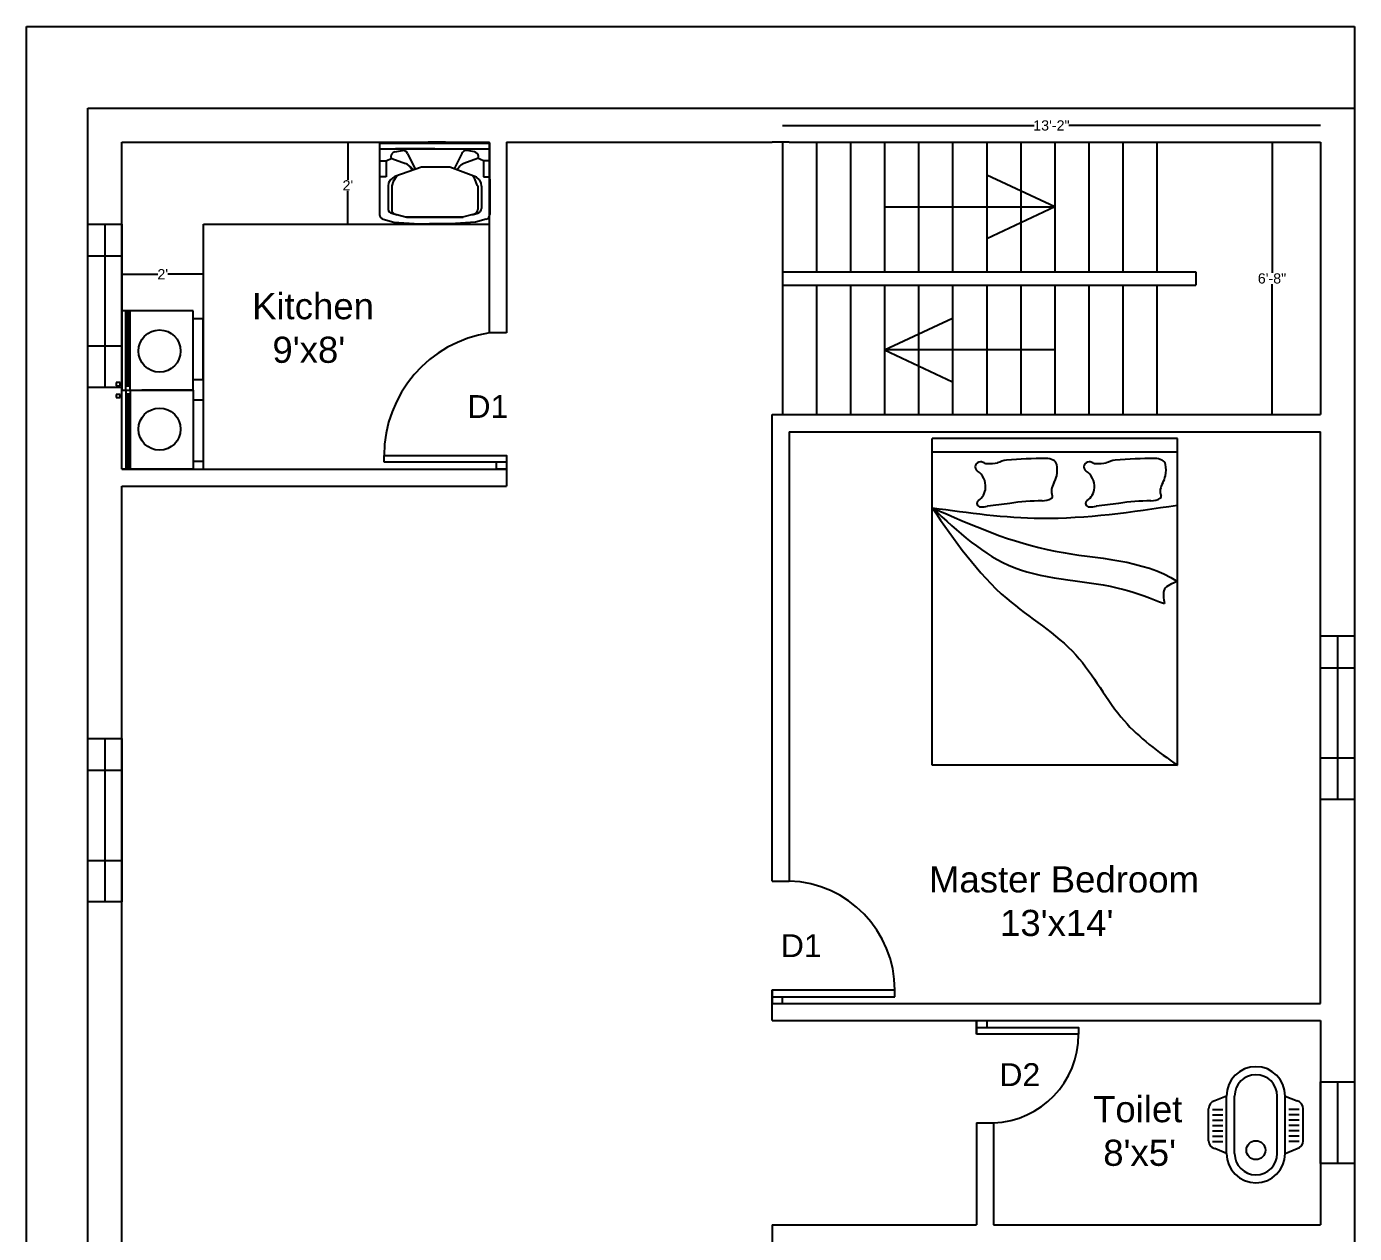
# Model space of a CAD drawing. Header units: inches. Extents: x 23 to 413, y 10 to 686.
# Drawn here: x 23 to 413, y 331.1 to 685.6 of the extents above; entities that cross this region are included whole.
import ezdxf

# ---------------------------------------------------------------- set-up
doc = ezdxf.new("R2010")
doc.units = ezdxf.units.IN
doc.header["$MEASUREMENT"] = 0
doc.layers.get('0').update_dxf_attribs({"color": 178})
for name, color, linetype in [('D1', 231, 'Continuous'), ('D2', 31, 'Continuous'), ('V', 150, 'Continuous'), ('W', 70, 'Continuous')]:
    doc.layers.add(name, color=color, linetype=linetype)
doc.layers.add('Naming', color=50, linetype='Continuous', plot=False)
doc.styles.get("Standard").update_dxf_attribs({"font": 'arial.ttf'})
doc.dimstyles.get("Standard").update_dxf_attribs({"dimtxt": 3, "dimasz": 0.18, "dimexe": 0.18, "dimexo": 0.0625, "dimgap": 0.09, "dimtad": 0, "dimtih": 1, "dimtoh": 1, "dimdec": 0, "dimdsep": 46, "dimlunit": 3, "dimtxsty": 'Standard', "dimblk": 'ARCHTICK', "dimcen": 0.09, "dimse1": 1, "dimse2": 1, "dimclrd": 2, "dimadec": 0, "dimazin": 0, "dimtfac": 1, "dimtdec": 0, "dimtofl": 0, "dimtmove": 0, "dimatfit": 3, "dimfxl": 1, "dimtolj": 1, "dimtzin": 0, "dimarcsym": 0})

# ---------------------------------------------------------------- blocks, each defined once
blk = doc.blocks.new('_ArchTick')
at = {"color": 0, "linetype": 'ByBlock', "const_width": 0.15}
blk.add_lwpolyline([(-0.5, -0.5), (0.5, 0.5)], dxfattribs=at)
blk = doc.blocks.new('*D13')
at = {"color": 2, "lineweight": -2, "transparency": 16777216}
for p, q in [((244.97, 656.53), (318.87, 656.53)), ((402.97, 656.53), (329.07, 656.53))]:
    blk.add_line(p, q, dxfattribs=at)
at = {"layer": 'Defpoints', "color": 0, "transparency": 16777216}
for p in [(244.97, 656.53), (244.97, 651.59), (402.97, 651.59)]:
    blk.add_point(p, dxfattribs=at)
at = {"color": 2, "lineweight": -2, "transparency": 16777216, "xscale": 0.18, "yscale": 0.18, "zscale": 0.18, "rotation": 180}
blk.add_blockref('_ArchTick', (244.97, 656.53), dxfattribs=at)
at = {"color": 2, "lineweight": -2, "transparency": 16777216, "xscale": 0.18, "yscale": 0.18, "zscale": 0.18}
blk.add_blockref('_ArchTick', (402.97, 656.53), dxfattribs=at)
at = {"color": 0, "transparency": 16777216, "insert": (323.97, 656.53), "char_height": 3, "attachment_point": 5}
blk.add_mtext('\\A1;13\'-2"', dxfattribs=at)
blk = doc.blocks.new('*D14')
at = {"color": 2, "lineweight": -2, "transparency": 16777216}
for p, q in [((388.76, 651.59), (388.76, 613.21)), ((388.76, 571.59), (388.76, 609.97))]:
    blk.add_line(p, q, dxfattribs=at)
at = {"layer": 'Defpoints', "color": 0, "transparency": 16777216}
for p in [(244.97, 651.59), (244.97, 571.59), (388.76, 571.59)]:
    blk.add_point(p, dxfattribs=at)
at = {"color": 2, "lineweight": -2, "transparency": 16777216, "xscale": 0.18, "yscale": 0.18, "zscale": 0.18}
for p, rotation in [((388.76, 651.59), 90), ((388.76, 571.59), 270)]:
    blk.add_blockref('_ArchTick', p, dxfattribs=dict(at, rotation=rotation))
at = {"color": 0, "transparency": 16777216, "insert": (388.76, 611.59), "char_height": 3, "attachment_point": 5}
blk.add_mtext('\\A1;6\'-8"', dxfattribs=at)
blk = doc.blocks.new('*D16')
at = {"color": 2, "lineweight": -2, "transparency": 16777216}
for p, q in [((117.34, 651.59), (117.34, 640.54)), ((117.34, 627.59), (117.34, 637.34))]:
    blk.add_line(p, q, dxfattribs=at)
at = {"layer": 'Defpoints', "color": 0, "transparency": 16777216}
for p in [(158.97, 651.59), (117.34, 627.59), (158.97, 627.59)]:
    blk.add_point(p, dxfattribs=at)
at = {"color": 2, "lineweight": -2, "transparency": 16777216, "xscale": 0.18, "yscale": 0.18, "zscale": 0.18}
for p, rotation in [((117.34, 651.59), 90), ((117.34, 627.59), 270)]:
    blk.add_blockref('_ArchTick', p, dxfattribs=dict(at, rotation=rotation))
at = {"color": 0, "transparency": 16777216, "insert": (117.34, 638.94), "char_height": 3, "attachment_point": 5}
blk.add_mtext("\\A1;2'", dxfattribs=at)
blk = doc.blocks.new('*D17')
at = {"color": 2, "lineweight": -2, "transparency": 16777216}
for p, q in [((50.97, 612.84), (61.48, 612.84)), ((74.97, 612.84), (64.47, 612.84))]:
    blk.add_line(p, q, dxfattribs=at)
at = {"layer": 'Defpoints', "color": 0, "transparency": 16777216}
for p in [(50.97, 612.84), (50.97, 555.59), (74.97, 555.59)]:
    blk.add_point(p, dxfattribs=at)
at = {"color": 2, "lineweight": -2, "transparency": 16777216, "xscale": 0.18, "yscale": 0.18, "zscale": 0.18, "rotation": 180}
blk.add_blockref('_ArchTick', (50.97, 612.84), dxfattribs=at)
at = {"color": 2, "lineweight": -2, "transparency": 16777216, "xscale": 0.18, "yscale": 0.18, "zscale": 0.18}
blk.add_blockref('_ArchTick', (74.97, 612.84), dxfattribs=at)
at = {"color": 0, "transparency": 16777216, "insert": (62.97, 612.84), "char_height": 3, "attachment_point": 5}
blk.add_mtext("\\A1;2'", dxfattribs=at)
blk = doc.blocks.new('A$C21B07C85')
for p, q in [((0.1071, 0.5158), (0.0364, 0.4865)), ((0.1071, 0.1741), (0.1071, 0.5158)), ((0.1547, 0.1741), (0.1547, 0.5158)), ((0.4078, 0.1741), (0.4078, 0.5158)), ((0.4553, 0.5158), (0.526, 0.4865)), ((0.4553, 0.1741), (0.4553, 0.5158)), ((0, 0.2495), (0, 0.4403)), ((0.024, 0.4348), (0.0854, 0.4348)), ((0.024, 0.4032), (0.0854, 0.4032)), ((0.5384, 0.4348), (0.477, 0.4348)), ((0.5384, 0.4032), (0.477, 0.4032)), ((0.5624, 0.2495), (0.5624, 0.4403)), ((0.024, 0.3715), (0.0854, 0.3715)), ((0.024, 0.3398), (0.0854, 0.3398)), ((0.5384, 0.3715), (0.477, 0.3715)), ((0.5384, 0.3398), (0.477, 0.3398)), ((0.024, 0.3081), (0.0854, 0.3081)), ((0.024, 0.2764), (0.0854, 0.2764)), ((0.024, 0.2448), (0.0854, 0.2448)), ((0.5384, 0.3081), (0.477, 0.3081)), ((0.5384, 0.2764), (0.477, 0.2764)), ((0.5384, 0.2448), (0.477, 0.2448)), ((0.1071, 0.1741), (0.0364, 0.2033)), ((0.4553, 0.1741), (0.526, 0.2033))]:
    blk.add_line(p, q)
blk.add_circle((0.2811, 0.1941), 0.0563)
for centre, radius, start, end in [((0.2812, 0.5158), 0.1741, 0, 180), ((0.2812, 0.5158), 0.1266, 0, 180), ((0.0475, 0.4403), 0.0475, 103.47806, 180), ((0.5149, 0.4403), 0.0475, 0, 76.52194), ((0.0475, 0.2495), 0.0475, 180, 256.52194), ((0.5149, 0.2495), 0.0475, 283.47806, 0), ((0.2812, 0.1741), 0.1741, 180, 0), ((0.2812, 0.1741), 0.1266, 180, 0)]:
    blk.add_arc(centre, radius, start, end)
blk = doc.blocks.new('A$C214113DD')
for p, q in [((0, 0.41), (0, 0.0482)), ((0, 0.41), (0.5587, 0.41)), ((0.5587, 0.41), (0.5599, 0.0483)), ((0, 0.3807), (0.56, 0.3807)), ((0.0587, 0.3493), (0.0572, 0.3427)), ((0.0572, 0.3427), (0.0576, 0.3392)), ((0.0576, 0.3392), (0.0591, 0.3361)), ((0.063, 0.3568), (0.0587, 0.3493)), ((0.0696, 0.3624), (0.063, 0.3568)), ((0.0777, 0.3654), (0.0696, 0.3624)), ((0.0777, 0.3654), (0.1156, 0.3722)), ((0.28, 0.3807), (0.0805, 0.3807)), ((0.1219, 0.3725), (0.1156, 0.3722)), ((0.1303, 0.3704), (0.1219, 0.3725)), ((0.1374, 0.3655), (0.1303, 0.3704)), ((0.1425, 0.3584), (0.1374, 0.3655)), ((0.1425, 0.3584), (0.1812, 0.2775)), ((0.4175, 0.3584), (0.3797, 0.2794)), ((0.4209, 0.3637), (0.4175, 0.3584)), ((0.4275, 0.3693), (0.4209, 0.3637)), ((0.4357, 0.3722), (0.4275, 0.3693)), ((0.4444, 0.3722), (0.4357, 0.3722)), ((0.4823, 0.3654), (0.4444, 0.3722)), ((0.4886, 0.3634), (0.4823, 0.3654)), ((0.4957, 0.3583), (0.4886, 0.3634)), ((0.5006, 0.3511), (0.4957, 0.3583)), ((0.5002, 0.3352), (0.5021, 0.3381)), ((0.5028, 0.3427), (0.5006, 0.3511)), ((0.5021, 0.3381), (0.5028, 0.3415)), ((0.5028, 0.3415), (0.5028, 0.3427)), ((0.0029, 0.3204), (0.0329, 0.3204)), ((0.0329, 0.3204), (0.0628, 0.3342)), ((0.0329, 0.3204), (0.0329, 0.2394)), ((0.0591, 0.3361), (0.0615, 0.3337)), ((0.0615, 0.3337), (0.0625, 0.3331)), ((0.0627, 0.3331), (0.1317, 0.3078)), ((0.213, 0.2888), (0.0766, 0.2402)), ((0.1397, 0.304), (0.1317, 0.3078)), ((0.174, 0.2749), (0.1397, 0.304)), ((0.1529, 0.2928), (0.1643, 0.2773)), ((0.3576, 0.2877), (0.213, 0.2888)), ((0.4931, 0.2368), (0.3576, 0.2877)), ((0.4133, 0.2991), (0.39, 0.2755)), ((0.4071, 0.2928), (0.3957, 0.2773)), ((0.4133, 0.2991), (0.4071, 0.2928)), ((0.4283, 0.3078), (0.4133, 0.2991)), ((0.4283, 0.3078), (0.4133, 0.2991)), ((0.4973, 0.3331), (0.4283, 0.3078)), ((0.5271, 0.3204), (0.4972, 0.3342)), ((0.4975, 0.3331), (0.5002, 0.3352)), ((0.5271, 0.3204), (0.5271, 0.2394)), ((0.5571, 0.3204), (0.5271, 0.3204)), ((0.0329, 0.2394), (0.0029, 0.2394)), ((0.0455, 0.2079), (0.0428, 0.1916)), ((0.0539, 0.2231), (0.0455, 0.2079)), ((0.067, 0.2346), (0.0539, 0.2231)), ((0.0683, 0.2147), (0.0614, 0.1938)), ((0.0766, 0.2402), (0.067, 0.2346)), ((0.0877, 0.2442), (0.0683, 0.2147)), ((0.4816, 0.2325), (0.472, 0.2448)), ((0.498, 0.1938), (0.4816, 0.2325)), ((0.4941, 0.2362), (0.4931, 0.2368)), ((0.507, 0.2246), (0.4941, 0.2362)), ((0.5152, 0.2093), (0.507, 0.2246)), ((0.5177, 0.192), (0.5152, 0.2093)), ((0.5271, 0.2394), (0.5571, 0.2394)), ((0.0428, 0.1916), (0.0428, 0.1762)), ((0.0428, 0.1762), (0.0428, 0.0781)), ((0.0428, 0.1762), (0.0428, 0.0781)), ((0.0614, 0.1938), (0.0614, 0.0734)), ((0.4986, 0.1938), (0.4986, 0.0734)), ((0.5177, 0.192), (0.5172, 0.1762)), ((0.5172, 0.1762), (0.5172, 0.0781)), ((0.5172, 0.1762), (0.5172, 0.0781)), ((0.0428, 0.0781), (0.0443, 0.0696)), ((0.0443, 0.0696), (0.0487, 0.062)), ((0.0614, 0.0734), (0.0629, 0.0649)), ((0.4976, 0.0666), (0.4986, 0.0734)), ((0.5124, 0.0634), (0.5162, 0.0713)), ((0.5162, 0.0713), (0.5172, 0.0781)), ((0.0182, 0.0241), (0.0728, 0.0086)), ((0.0487, 0.062), (0.0553, 0.0564)), ((0.0553, 0.0564), (0.0617, 0.0538)), ((0.0617, 0.0538), (0.09, 0.0465)), ((0.0629, 0.0649), (0.0673, 0.0573)), ((0.0673, 0.0573), (0.0739, 0.0517)), ((0.0728, 0.0086), (0.2006, 0.0001)), ((0.0739, 0.0517), (0.0803, 0.0491)), ((0.0803, 0.0491), (0.1386, 0.0344)), ((0.4214, 0.0344), (0.1357, 0.0344)), ((0.1386, 0.0344), (0.4243, 0.0344)), ((0.2006, 0.0001), (0.2023, 0)), ((0.3577, 0), (0.3594, 0.0001)), ((0.4872, 0.0086), (0.3594, 0.0001)), ((0.4797, 0.0491), (0.4214, 0.0344)), ((0.47, 0.0465), (0.4983, 0.0538)), ((0.4797, 0.0491), (0.4876, 0.0527)), ((0.5418, 0.0241), (0.4872, 0.0086)), ((0.4876, 0.0527), (0.4938, 0.0587)), ((0.4938, 0.0587), (0.4976, 0.0666)), ((0.4983, 0.0538), (0.5062, 0.0574)), ((0.5062, 0.0574), (0.5124, 0.0634)), ((0.2023, 0), (0.3057, 0)), ((0.3577, 0), (0.2543, 0))]:
    blk.add_line(p, q)
for centre, start, end in [((0.025, 0.0482), 179.86613, 254.10864), ((0.5349, 0.0482), 285.89123, 0.32601)]:
    blk.add_arc(centre, 0.025, start, end)
blk = doc.blocks.new('A$C720672EA')
for p, q in [((0, 97), (0, 797)), ((0, 797), (775, 797)), ((732, 854), (702, 854)), ((702, 854), (702, 814)), ((702, 814), (732, 814)), ((712, 814), (712, 797)), ((722, 797), (722, 814)), ((732, 814), (732, 854)), ((775, 797), (775, 97)), ((1551, 797), (775, 797)), ((775, 797), (775, 97)), ((818, 854), (818, 814)), ((848, 854), (818, 854)), ((818, 814), (848, 814)), ((828, 814), (828, 797)), ((838, 797), (838, 814)), ((848, 814), (848, 854)), ((1551, 97), (1551, 797)), ((775, 757), (0, 757)), ((775, 717), (0, 717)), ((15, 717), (15, 757)), ((735, 747), (15, 747)), ((735, 737), (15, 737)), ((735, 727), (15, 727)), ((735, 717), (735, 757)), ((775, 757), (1551, 757)), ((775, 717), (1551, 717)), ((815, 717), (815, 757)), ((815, 747), (1535, 747)), ((815, 737), (1535, 737)), ((815, 727), (1535, 727)), ((1535, 717), (1535, 757)), ((775, 97), (775, 600)), ((775, 97), (775, 600)), ((775, 97), (0, 97)), ((75, 0), (75, 97)), ((675, 0), (75, 0)), ((675, 0), (675, 97)), ((775, 97), (1551, 97)), ((875, 0), (875, 97)), ((875, 0), (1475, 0)), ((1475, 0), (1475, 97))]:
    blk.add_line(p, q)

msp = doc.modelspace()

# ---------------------------------------------------------------- linework, layer by layer
for p, q in [((22.97, 685.59), (412.97, 685.59)), ((22.97, 9.59), (22.97, 685.59)), ((412.97, 685.59), (412.97, 9.59)), ((40.97, 661.59), (412.97, 661.59)), ((40.97, 174.59), (40.97, 661.59)), ((50.97, 651.59), (140.97, 651.59)), ((50.97, 555.59), (50.97, 651.59)), ((145.97, 651.59), (140.97, 651.59)), ((145.97, 651.59), (158.97, 651.59)), ((158.97, 595.59), (158.97, 651.59)), ((163.97, 651.59), (241.97, 651.59)), ((163.97, 651.59), (163.97, 595.59)), ((246.97, 651.59), (241.97, 651.59)), ((244.97, 651.59), (244.97, 571.59)), ((246.97, 651.59), (402.97, 651.59)), ((254.97, 651.59), (254.97, 613.59)), ((264.97, 651.59), (264.97, 613.59)), ((274.97, 651.59), (274.97, 613.59)), ((284.97, 651.59), (284.97, 613.59)), ((294.97, 651.59), (294.97, 613.59)), ((304.97, 651.59), (304.97, 613.59)), ((314.97, 651.59), (314.97, 613.59)), ((324.97, 651.59), (324.97, 613.59)), ((334.97, 651.59), (334.97, 613.59)), ((344.97, 651.59), (344.97, 613.59)), ((354.97, 651.59), (354.97, 613.59)), ((402.97, 651.59), (402.97, 571.59)), ((324.97, 632.59), (304.97, 641.94)), ((274.97, 632.59), (324.97, 632.59)), ((324.97, 632.59), (304.97, 623.24)), ((74.97, 627.59), (158.97, 627.59)), ((74.97, 555.59), (74.97, 627.59)), ((244.97, 613.59), (366.37, 613.59)), ((366.37, 613.59), (366.37, 609.59)), ((244.97, 609.59), (366.37, 609.59)), ((254.97, 609.59), (254.97, 571.59)), ((264.97, 609.59), (264.97, 571.59)), ((274.97, 609.59), (274.97, 571.59)), ((284.97, 609.59), (284.97, 571.59)), ((294.97, 609.59), (294.97, 571.59)), ((304.97, 609.59), (304.97, 571.59)), ((314.97, 609.59), (314.97, 571.59)), ((324.97, 609.59), (324.97, 571.59)), ((334.97, 609.59), (334.97, 571.59)), ((344.97, 609.59), (344.97, 571.59)), ((354.97, 609.59), (354.97, 571.59)), ((274.97, 590.59), (294.97, 599.94)), ((163.97, 595.59), (158.97, 595.59)), ((324.97, 590.59), (274.97, 590.59)), ((274.97, 590.59), (294.97, 581.24)), ((241.97, 571.59), (402.97, 571.59)), ((241.97, 434.59), (241.97, 571.59)), ((246.97, 566.59), (402.97, 566.59)), ((246.97, 566.59), (246.97, 434.59)), ((402.97, 398.59), (402.97, 566.59)), ((360.97, 564.59), (288.97, 564.59)), ((288.97, 468.59), (288.97, 564.59)), ((360.97, 468.59), (360.97, 564.59)), ((163.97, 559.59), (163.97, 550.59)), ((360.97, 560.59), (288.97, 560.59)), ((50.97, 555.59), (163.97, 555.59)), ((50.97, 550.59), (163.97, 550.59)), ((50.97, 184.59), (50.97, 550.59)), ((360.97, 468.59), (288.97, 468.59)), ((241.97, 434.59), (246.97, 434.59)), ((241.97, 393.59), (241.97, 402.59)), ((241.97, 398.59), (402.97, 398.59)), ((241.97, 393.59), (301.97, 393.59)), ((301.97, 393.59), (301.97, 389.59)), ((304.97, 393.59), (402.97, 393.59)), ((402.97, 393.59), (402.97, 333.59)), ((301.97, 363.59), (301.97, 333.59)), ((301.97, 363.59), (306.97, 363.59)), ((306.97, 363.59), (306.97, 333.59)), ((241.97, 333.59), (301.97, 333.59)), ((241.97, 333.59), (241.97, 328.59)), ((306.97, 333.59), (402.97, 333.59))]:
    msp.add_line(p, q)
for centre in [(62.03, 590.27), (62.03, 567.34)]:
    msp.add_circle(centre, 6.19)
for centre, radius, start, end in [((303.06, 556.25), 1.48, 87.362, 236.0406), ((303.01, 555.08), 2.65, 63.8484, 87.362), ((313.92, 543.7), 14.88, 102.2357, 112.8076), ((322.43, 411.43), 147.27, 90, 94.5416), ((322.43, 553.78), 4.92, 64.9662, 90), ((323.73, 556.57), 1.84, 12.5288, 64.9662), ((335.01, 556.25), 1.48, 87.362, 236.0406), ((334.95, 555.08), 2.65, 63.8484, 87.362), ((345.86, 543.7), 14.88, 102.2357, 112.8076), ((354.37, 411.43), 147.27, 90, 94.5416), ((354.37, 553.78), 4.92, 64.9662, 90), ((355.68, 556.57), 1.84, 12.5288, 64.9662), ((299.16, 550.46), 5.51, 356.2261, 56.0406), ((305.53, 574.9), 17.68, 268.8407, 278.5457), ((318.05, 555.31), 7.66, 347.5392, 12.5288), ((331.1, 550.46), 5.51, 356.2261, 56.0406), ((337.47, 574.9), 17.68, 268.8407, 278.5457), ((349.99, 555.31), 7.66, 347.5392, 12.5288), ((299.76, 550.42), 4.91, 304.2452, 356.2261), ((330.18, 548.43), 6.28, 150.4741, 169.3821), ((318.01, 555.32), 7.7, 330.4741, 347.5392), ((331.7, 550.42), 4.91, 304.2452, 356.2261), ((362.12, 548.43), 6.28, 150.4741, 169.3821), ((349.95, 555.32), 7.7, 330.4741, 347.5392), ((303.1, 545.51), 1.02, 124.2452, 271.8422), ((321.33, 486.71), 59.57, 90.0836, 99.2158), ((321.23, 551.71), 5.43, 270.0537, 300.6303), ((326.78, 549.06), 2.83, 169.3821, 205.9222), ((323.69, 547.56), 0.606, 300.6303, 25.9222), ((335.04, 545.51), 1.02, 124.2452, 271.8422), ((353.27, 486.71), 59.57, 90.0836, 99.2158), ((353.18, 551.71), 5.43, 270.0537, 300.6303), ((358.73, 549.06), 2.83, 169.3821, 205.9222), ((355.64, 547.56), 0.606, 300.6303, 25.9222), ((302.53, 563.28), 18.79, 271.8422, 278.2581), ((331.89, 360.96), 185.65, 96.2176, 98.2581), ((334.47, 563.28), 18.79, 271.8422, 278.2581), ((363.83, 360.96), 185.65, 96.2176, 98.2581)]:
    msp.add_arc(centre, radius, start, end)
for points in [[(304.18, 557.46), (304.73, 557.21), (305.17, 557.22)], [(336.12, 557.46), (336.67, 557.21), (337.11, 557.22)], [(288.97, 544.24), (320.94, 541.19), (360.97, 545.02)], [(288.97, 544.24), (310.86, 517.57), (331.16, 501.01), (345.33, 481.71), (360.97, 468.59)], [(288.97, 544.24), (312.99, 526.71), (345.22, 520.27), (357.18, 516.08)], [(360.97, 522.59), (357.18, 520.29), (357.18, 516.08)]]:
    msp.add_spline(points, degree=3)
msp.add_open_spline([(288.97, 544.24), (300.64, 539.1), (323.6, 528.98), (350.71, 529.26), (360.97, 522.59)], degree=3, knots=[0, 0, 0, 0, 38.265044, 75.270979, 75.270979, 75.270979, 75.270979])
at = {"layer": 'D1'}
for points in [[(127.97, 557.59), (127.97, 559.59), (163.97, 559.59), (163.97, 557.59)], [(277.97, 400.59), (277.97, 402.59), (241.97, 402.59), (241.97, 400.59)]]:
    msp.add_lwpolyline(points, close=True, dxfattribs=at)
for points in [[(163.97, 557.59), (163.97, 555.59), (160.97, 555.59), (160.97, 557.59)], [(241.97, 400.59), (241.97, 398.59), (244.97, 398.59), (244.97, 400.59)]]:
    msp.add_lwpolyline(points, dxfattribs=at)
for centre, radius, start, end in [((164.38, 559.59), 36.4, 98.5358, 180), ((245.96, 402.59), 32.02, 0, 88.1812)]:
    msp.add_arc(centre, radius, start, end, dxfattribs=at)
at = {"layer": 'D2'}
msp.add_lwpolyline([(301.97, 391.59), (301.97, 393.59), (304.97, 393.59), (304.97, 391.59)], dxfattribs=at)
msp.add_lwpolyline([(301.97, 389.59), (301.97, 391.59), (331.97, 391.59), (331.97, 389.59)], close=True, dxfattribs=at)
msp.add_arc((305.95, 389.59), 26.02, 272.2466, 0, dxfattribs=at)
at = {"layer": 'V'}
msp.add_line((407.97, 375.59), (407.97, 351.59), dxfattribs=at)
msp.add_lwpolyline([(402.97, 351.59), (402.97, 375.59), (412.97, 375.59), (412.97, 351.59)], close=True, dxfattribs=at)
at = {"layer": 'W'}
for p, q in [((45.97, 627.59), (45.97, 579.59)), ((40.97, 618.24), (50.97, 618.24)), ((40.97, 591.77), (50.97, 591.77)), ((407.97, 506.59), (407.97, 458.59)), ((402.97, 497.24), (412.97, 497.24)), ((45.97, 476.47), (45.97, 428.47)), ((402.97, 470.77), (412.97, 470.77)), ((40.97, 467.12), (50.97, 467.12)), ((40.97, 440.65), (50.97, 440.65))]:
    msp.add_line(p, q, dxfattribs=at)
for points in [[(40.97, 579.59), (40.97, 627.59), (50.97, 627.59), (50.97, 579.59)], [(402.97, 458.59), (402.97, 506.59), (412.97, 506.59), (412.97, 458.59)], [(40.97, 428.47), (40.97, 476.47), (50.97, 476.47), (50.97, 428.47)]]:
    msp.add_lwpolyline(points, close=True, dxfattribs=at)

# ---------------------------------------------------------------- block references
for name, p, xscale, yscale, zscale in [('A$C214113DD', (126.66, 627.62), 57.80781319635845, 57.80781319635845, 57.80781319635845), ('A$C21B07C85', (370.13, 345.95), 49.46009733241394, 49.46009733241394, 49.46009733241394)]:
    msp.add_blockref(name, p, dxfattribs=dict(xscale=xscale, yscale=yscale, zscale=zscale))
at = {"xscale": 0.02995619440645002, "yscale": 0.02995619440645002, "zscale": 0.02995619440645002, "rotation": 90}
msp.add_blockref('A$C720672EA', (74.85, 555.59), dxfattribs=at)

# ---------------------------------------------------------------- texts
at = {"layer": 'D1', "char_height": 6.72, "attachment_point": 1}
for insert in [(152.47, 577.34), (244.5, 418.98)]:
    msp.add_mtext_dynamic_manual_height_columns('D1', width=2233.6903, gutter_width=33.6, heights=[0], dxfattribs=dict(at, insert=insert))
at = {"layer": 'D2', "insert": (308.69, 381.1), "char_height": 6.72, "attachment_point": 1}
msp.add_mtext_dynamic_manual_height_columns('D2', width=2233.6903, gutter_width=33.6, heights=[0], dxfattribs=at)
at = {"layer": 'Naming', "char_height": 7.68, "attachment_point": 1}
for s, width, gutter_width, insert in [("Kitchen\\P  9'x8'", 3190.9861, 48, (89.22, 607.3)), ("Master Bedroom\\P       13'x14'", 3988.7327, 60, (288.02, 438.94)), ("Toilet\\P 8'x5'", 3988.7327, 60, (336.21, 371.43))]:
    msp.add_mtext_dynamic_manual_height_columns(s, width=width, gutter_width=gutter_width, heights=[0], dxfattribs=dict(at, insert=insert))

# ---------------------------------------------------------------- dimensions: what is measured, and where the dimension line sits
dim = msp.add_linear_dim(base=(244.97, 656.53), p1=(402.97, 651.59), p2=(244.97, 651.59), dimstyle='Standard')
dim.commit()
dim.dimension.update_dxf_attribs({"geometry": '*D13', "text_midpoint": (323.97, 656.53)})
for base, p1, p2, picture, middle in [((117.34, 627.59), (158.97, 651.59), (158.97, 627.59), '*D16', (117.34, 638.94)), ((388.76, 571.59), (244.97, 651.59), (244.97, 571.59), '*D14', (388.76, 611.59))]:
    dim = msp.add_linear_dim(base=base, p1=p1, p2=p2, angle=90, dimstyle='Standard')
    dim.commit()
    dim.dimension.update_dxf_attribs({"geometry": picture, "text_midpoint": middle, "dimtype": 160})
dim = msp.add_linear_dim(base=(50.97, 612.84), p1=(74.97, 555.59), p2=(50.97, 555.59), dimstyle='Standard')
dim.commit()
dim.dimension.update_dxf_attribs({"geometry": '*D17', "text_midpoint": (62.97, 612.84), "dimtype": 160})

doc.saveas('drawing.dxf')
